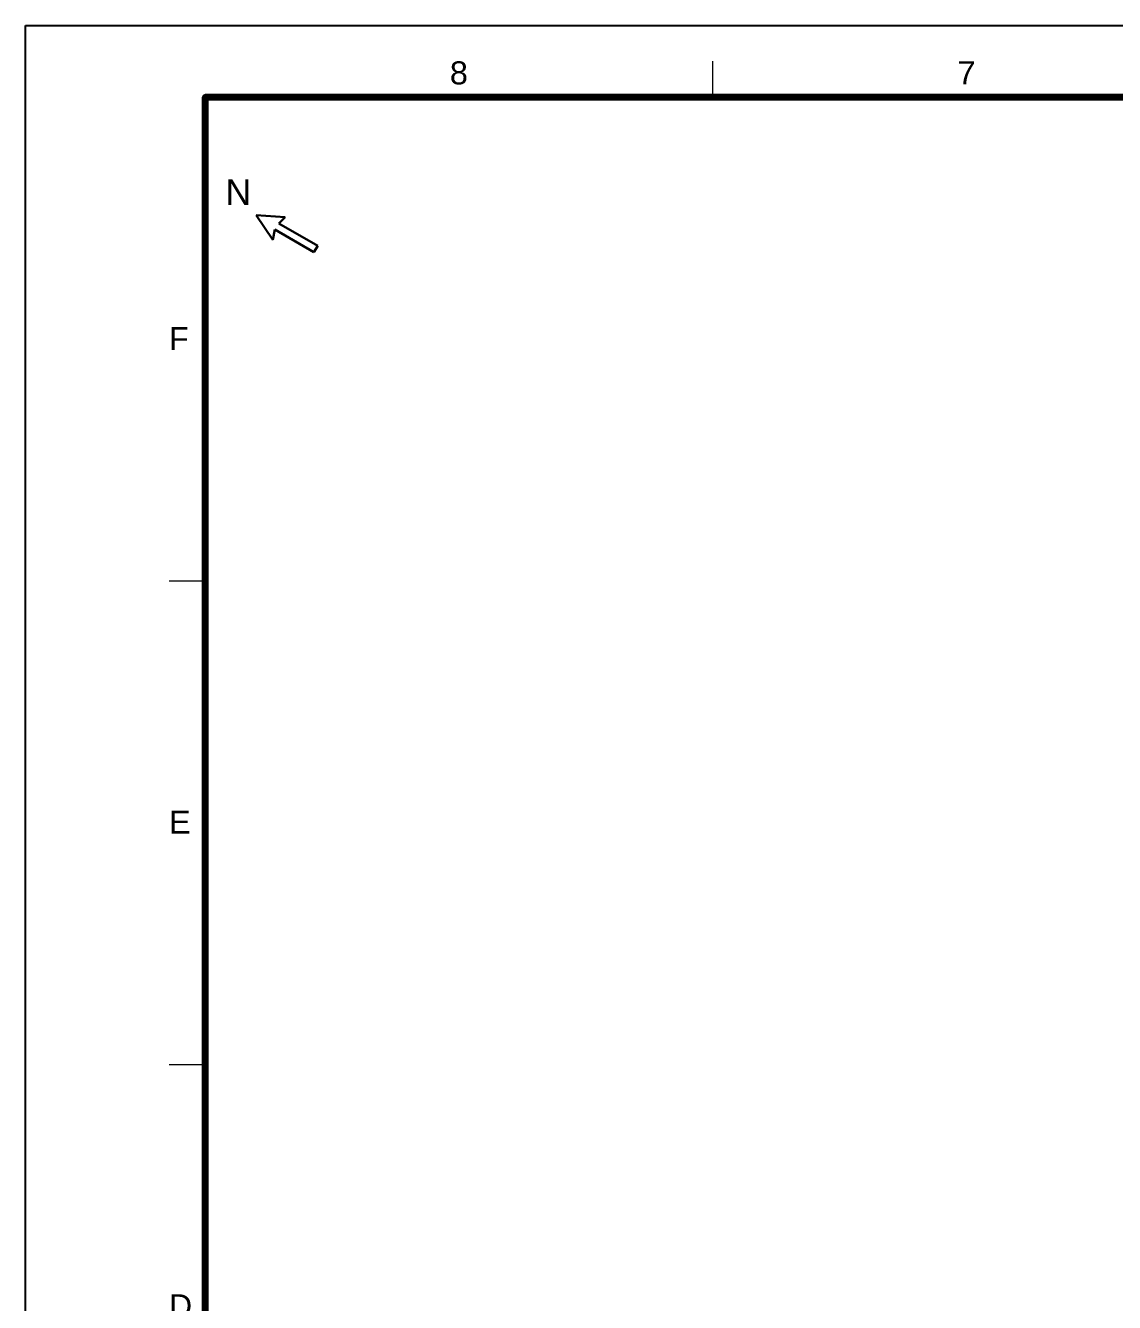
# Model space of a CAD drawing. Header units: inches. Extents: x 0 to 841, y 0 to 594.
# Drawn here: x 0 to 212.3, y 344.9 to 594 of the extents above; entities that cross this region are included whole.
import ezdxf
from ezdxf.enums import TextEntityAlignment as Align

# ---------------------------------------------------------------- set-up
doc = ezdxf.new("R2010")
doc.units = ezdxf.units.IN
doc.header["$MEASUREMENT"] = 0
doc.layers.add('BG Border', color=7, linetype='Continuous')
doc.layers.add('FRAME', color=7, linetype='Continuous')
doc.styles.add('Arial', font='arial.ttf')

msp = doc.modelspace()

# ---------------------------------------------------------------- linework, layer by layer
at = {"layer": 'BG Border', "color": 7, "linetype": 'Continuous', "lineweight": 25}
for p, q in [((0, 594), (841, 594)), ((0, 0), (0, 594))]:
    msp.add_line(p, q, dxfattribs=at)
at = {"layer": 'BG Border', "color": 7, "linetype": 'Continuous', "lineweight": 13}
for p, q in [((134, 580), (134, 587.02)), ((27.98, 485.67), (35, 485.67)), ((27.98, 391.33), (35, 391.33))]:
    msp.add_line(p, q, dxfattribs=at)
at = {"layer": 'BG Border', "color": 3, "linetype": 'Continuous', "lineweight": 120}
for p, q in [((35, 580), (827, 580)), ((35, 14), (35, 580))]:
    msp.add_line(p, q, dxfattribs=at)
msp.add_lwpolyline([(827, 580), (35, 580), (35, 14), (827, 14)], close=True, dxfattribs=at)
at = {"layer": 'FRAME', "color": 2, "linetype": 'Continuous', "lineweight": 30}
for p, q in [((45, 557), (48.2, 552.2)), ((50.6, 556.6), (45, 557)), ((49.4, 555.4), (50.6, 556.6)), ((48.2, 552.2), (48.6, 554.2)), ((48.6, 554.2), (56.2, 549.8)), ((57, 551), (49.4, 555.4)), ((56.2, 549.8), (57, 551))]:
    msp.add_line(p, q, dxfattribs=at)

# ---------------------------------------------------------------- texts
at = {"layer": 'BG Border', "color": 3, "style": 'Arial', "width": 1.008516}
for s, p in [('8', (84.5, 587.02)), ('7', (183.5, 587.02))]:
    msp.add_text(s, height=4.5, dxfattribs=at).set_placement(p, align=Align.TOP_CENTER)
at = {"layer": 'BG Border', "color": 3, "style": 'Arial'}
for s, width, p in [('F', 0.993934, (27.98, 532.93)), ('E', 1.004063, (27.98, 438.6)), ('D', 0.992063, (27.98, 344.26))]:
    msp.add_text(s, height=4.5, dxfattribs=dict(at, width=width)).set_placement(p, align=Align.MIDDLE_LEFT)
at = {"layer": 'FRAME', "color": 2, "style": 'Arial', "width": 0.992063}
msp.add_text('N', height=5, dxfattribs=at).set_placement((39, 559))

doc.saveas('drawing.dxf')
